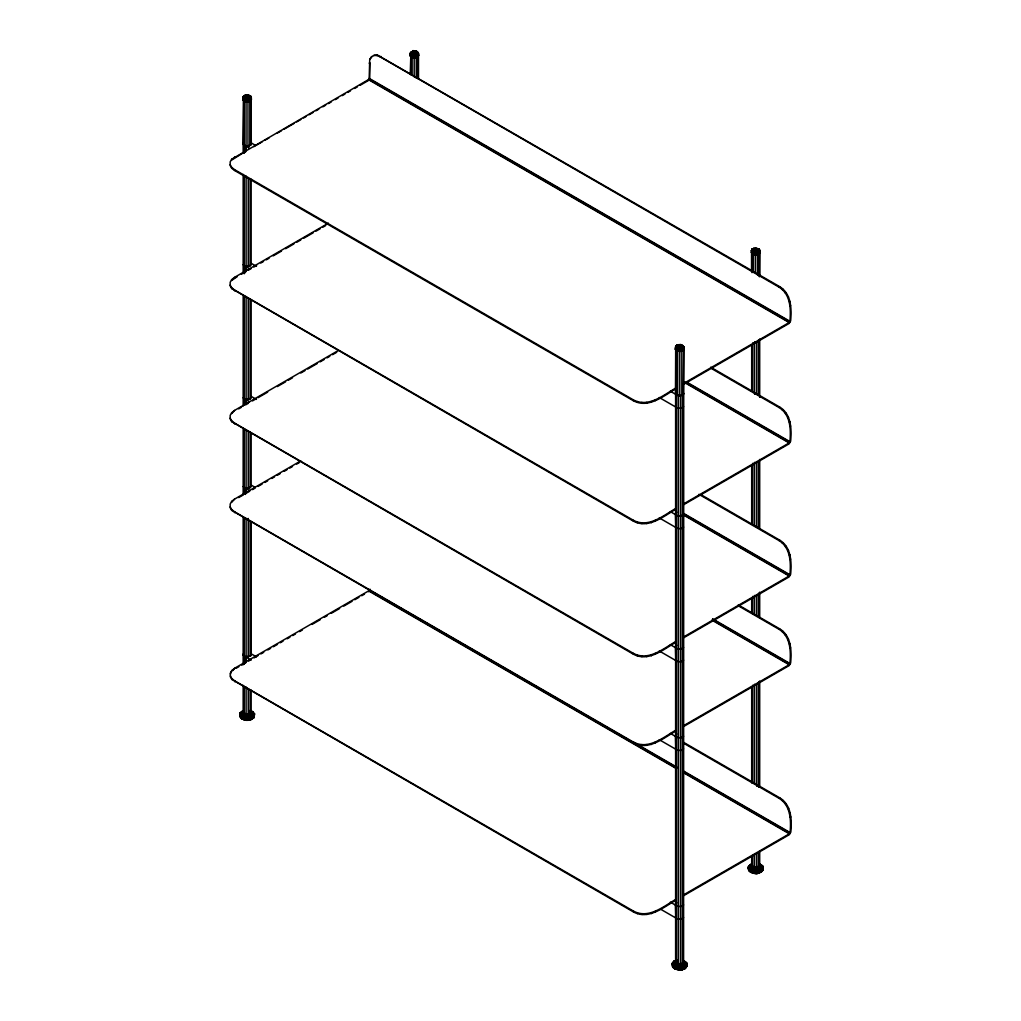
<?xml version="1.0" encoding="UTF-8"?>
<svg xmlns="http://www.w3.org/2000/svg" width="1021" height="1021" viewBox="0 0 1021 1021"><rect width="100%" height="100%" fill="white"/><g stroke="black" fill="none" stroke-linecap="round" stroke-linejoin="round"><path stroke-width="1.5" d="M243.164 516.741L243.164 655.278L246.099 656.962L248.243 656.962L251.166 655.278L251.166 521.514M244.236 517.813L244.236 664.275M246.099 518.426L246.099 661.723M250.094 656.35L250.094 520.991M251.166 654.04L251.166 521.871M244.581 101.13L246.623 101.628L247.707 94.979C254.318 96.459 250.26 105.303 249.418 97.263L247.707 94.979L243.828 95.936L242.998 97.084C241.569 101.538 247.758 102.572 250.528 100.671L251.396 99.42L250.4 100.734C240.114 105.993 245.78 92.643 251.089 96.574L251.166 144.369L250.094 145.441L246.099 146.054L243.164 144.369M679.042 346.31C677.574 342.928 684.415 344.753 682.985 347.255M245.538 96.816L245.602 95.132L251.051 96.472M676.272 348.544C681.862 353.266 685.716 345.111 680.216 345.443C676.144 348.748 678.238 354.172 683.1 349.922L683.445 348.978L682.143 350.828L680.152 351.313L675.506 349.259L675.8 346.081L679.054 344.639L683.776 346.744L683.508 349.795L680.152 351.313L676.221 350.254L675.379 349.08L675.711 346.145L679.042 344.651C678.314 350.586 683.432 354.504 683.776 346.744L682.858 345.545C680.369 345.545 672.648 349.31 678.046 351.135L676.566 350.356L675.66 347.816M681.913 969.567L682.245 968.099L679.195 964.092C673.094 974.302 690.324 969.452 686.482 962.599L684.504 962.165L684.236 960.825L682.96 960.965M749.682 870.9C746.338 869.19 749.057 864.902 752.337 864.953L751.035 864.876L750.371 866.714L751.06 870.9L756.995 869.815C763.772 877.001 742.841 872.878 754.072 867.25C750.039 866.625 745.828 871.194 751.635 872.457M752.03 272.645L752.03 253.629C750.792 250.464 760.3 246.942 759.318 250.924L759.445 253.463L757.952 254.318L755.846 254.778L752.235 253.68L751.43 252.315L751.979 249.405L755.553 248.09C762.177 248.792 760.032 256.833 753.715 254.497C753.166 251.817 756.765 246.993 759.267 249.252L759.93 250.553C759.19 255.544 760.709 250.541 757.837 254.318L755.834 254.791L752.107 253.629L752.209 251.243M759.139 249.201L753.472 248.473L753.638 250.745L755.834 252.774L755.846 254.778M240.79 717.01L242.156 718.771C246.572 722.409 256.82 719.282 248.792 714.113M411.629 57.048L412.331 53.717L411.106 52.007L412.969 51.178C417.934 54.407 415.624 61.171 410.353 56.002C407.341 50.271 422.822 52.211 417.487 56.87L411.654 57.138L413.645 57.699L415.815 57.559L411.705 57.176L410.353 56.002M677 346.808L677.076 345.111L680.216 345.443M760.415 865.374L760.403 864.328L759.05 864.442C771.097 866.28 752.719 880.268 754.685 869.854L750.792 868.029M250.464 711.165L252.966 711.828L252.876 713.334M682.947 969.21C686.839 969.337 685.461 965.496 682.972 964.628L682.245 968.099L674.958 967.436L674.281 963.237L674.945 961.399L676.566 960.825L672.226 963.53L672.214 964.577L672.737 967.193L675.213 969.108L672.609 966.81L672.328 963.454L675.915 960.595M759.292 249.341L755.553 248.103L751.979 249.405C749.146 253.846 756.638 256.399 759.445 253.463L759.956 252.136M244.989 101.028L243.394 100.198L243.802 97.684C241.99 99.981 244.172 100.773 242.998 97.084C247.018 90.601 247.861 103.261 250.528 100.671L250.834 98.284L251.306 143.846L249.303 145.799L245.436 145.914L245.436 152.257M242.156 718.771L241.364 717.253L245.155 713.896L244.53 719.958L248.32 720.188L254.025 717.521L254.165 716.193L252.327 714.445L252.889 711.777L251.306 711.752L254.535 713.87L253.54 715.849M418.533 53.985L418.214 52.569L418.559 55.581C417.729 58.133 415.419 50.616 411.246 51.867C408.642 53.871 410.582 57.674 413.658 57.687L415.828 57.47L411.744 57.176L410.582 55.032L411.233 53.858L410.289 54.93C411.221 57.903 409.332 53.768 411.08 53.577M675.213 969.108L674.958 967.436L684.261 965.764L684.925 963.467L686.482 962.599L686.993 965.93L685.308 968.342L682.092 969.733L685.308 968.342L686.852 966.325M748.712 870.275C751.992 873.682 757.569 873.657 761.513 871.449L760.364 869.228L761.015 866.944L762.585 866.076L763.095 869.407C763.134 872.47 752.796 874.882 761.398 871.819L762.955 869.803L762.687 867.174M684.504 962.165L687.005 964.985L685.436 967.04C683.075 969.963 668.793 968.712 674.281 963.237L677.051 962.382M239.909 716.665L240.19 712.99L242.003 712.939L239.884 715.134L241.441 717.138L247.363 716.768L248.256 720.29L253.667 717.75L254.446 713.794L252.327 714.445L250.936 716.602L247.363 716.768L244.53 718.439L241.441 717.138L242.003 712.939L243.394 711.229L242.526 711.152L242.794 711.943L240.165 713.092L240.28 716.946M417.091 53.271L417.053 51.599L415.075 51.088L410.416 54.304L413.671 55.67L415.751 55.568L415.917 54.075C424.111 51.356 403.218 48.702 418.342 52.722M680.905 964.577L683.687 961.731M753.421 867.722L751.903 866.727L751.609 864.455L753.09 866.689C752.349 868.59 757.939 869.356 757.186 867.059L759.79 865.195L759.56 863.97M675.979 388.746C663.561 395.867 648.475 408.911 633.326 400.704L234.549 170.469L231.69 168.197L230.184 165.53L230.184 161.88L231.69 159.212L368.441 79.638L369.181 78.375L369.717 59.563L371.274 56.934L374.426 55.108L377.489 55.07L779.661 286.633C791.364 293.703 791.747 308.801 790.637 320.862L789.169 323.389L682.883 384.764M755.834 252.774L755.553 248.103M412.803 52.16L412.969 51.178M249.992 100.645L251.115 98.156M673.771 961.591L676.923 960.174L673.771 961.591L673.783 962.535M749.886 866.012L749.912 864.94L752.005 864.06L748.329 866.995L748.699 869.33C751.979 872.751 757.569 872.725 761.526 870.505L763.07 868.348L759.088 866.025M243.151 713.117L243.304 710.833L243.585 713.283M243.33 713.258L243.368 711.905M250.553 713.705L251.255 711.318L250.387 710.182M250.387 711.037L251.255 712.16L250.783 713.705M751.954 249.494L753.549 248.46C757.391 248.409 757.135 255.786 759.305 253.54L759.318 250.924M369.717 78.911L369.908 62.74L369.181 63.162M676.157 900.012C663.739 907.133 648.641 920.176 633.492 911.97L231.869 679.463L230.363 676.795L230.363 673.145L231.869 670.478L234.715 668.219L368.619 590.904L369.347 589.64M369.883 590.176L370.087 589.219M682.883 383.909L789.169 322.547L789.909 321.283C791.007 309.223 790.637 294.125 778.934 287.067L380.157 56.831L376.762 55.491L373.699 55.53M682.883 504.31L789.169 442.948L789.909 441.672C791.007 429.624 790.637 414.513 778.934 407.456L711.318 368.428M682.883 637.385L789.169 576.023L789.909 574.746C791.007 562.699 790.637 547.588 778.934 540.53L698.9 494.33M682.883 726.097L789.169 664.735L789.909 663.459C791.007 651.411 790.637 636.3 778.934 629.242L738.91 606.142M683.049 895.175L789.348 833.812L790.075 832.549C791.186 820.501 790.803 805.39 779.1 798.333L683.891 743.365M753.689 254.395L757.595 254.28L759.535 252.481L757.863 254.433L759.305 253.54L759.292 251.038M675.685 347.931L675.468 393.506L676.106 394.693L679.769 395.803L683.266 394.514L683.738 393.315M683.508 349.795L678.569 351.147L676.566 350.356L675.825 348.059M677.995 349.31L682.194 349.105L683.674 346.668M683.419 349.846L680.165 351.288L683.368 349.858L683.828 348.429M411.744 57.176L415.56 57.521L417.883 55.81M249.609 714.636L251.026 712.543L249.443 714.585M250.86 98.756L250.209 100.696L248.716 101.475L251.268 99.586L250.464 98.603M758.386 871.819L761.513 870.428L763.07 868.348L759.062 868.105L758.335 871.564L751.06 870.9M417.615 56.831L415.56 57.521M748.699 869.33L754.532 871.934M417.104 56.78L418.38 55.759L418.368 54.304M759.496 865.042L759.713 866.255M243.279 98.322L244.581 99.445L248.779 99.764L251.332 97.722L249.366 96.701L243.279 98.322L246.61 99.803M683.47 960.493L683.687 962.573L682.615 963.977L682.819 962.854M758.514 867.403L758.909 866.331M239.756 715.325L244.083 714.024M672.188 963.633L673.873 961.45L676.923 960.174L673.783 961.514L672.226 963.53L673.873 961.45L676.566 960.825M242.96 97.174L245.602 95.132L242.96 97.174L243.955 95.872L247.197 95.732M676.106 348.097L675.557 349.271L676.77 350.318M678.059 349.131L677.319 346.732L679.22 345.417M676.247 348.659C673.618 345.085 680.573 349.744 681.671 347.255L683.611 346.655L682.934 345.583M753.728 252.685L757.927 252.595L759.93 250.553L757.939 252.71L753.702 252.8L751.584 250.541L753.524 248.448L751.494 250.617L759.739 250.362L759.267 252.455M683.266 394.514L683.738 348.952L683.598 965.126M675.468 393.506L675.928 392.306M752.107 251.932L751.979 249.405L753.447 248.562M410.212 53.054L410.557 54.177L416.389 52.518L416.951 51.573L415.062 51.05L413.645 57.699M751.456 250.719L752.12 249.341L755.349 248.882M752.235 253.68L751.928 251.064M244.491 718.567L251.881 718.005L254.165 716.193L251.881 717.929L248.32 718.669L249.89 715.338L254.05 715.989C250.885 719.524 245.231 719.741 241.364 717.253M757.761 249.622L757.71 250.809L756.051 251.485L752.26 251.677L751.647 250.515L753.638 250.745M757.595 254.28L759.828 252.327L757.978 250.183M751.584 250.541L752.12 249.341L759.356 251.6L757.939 252.71M681.058 964.603L678.991 964.781L678.952 963.709L675.736 962.216L677.319 964.245M751.43 252.315L751.954 251.166M759.93 250.553L757.927 252.595L755.846 252.825M685.014 968.508L685.972 966.67M758.003 873.044L761.104 871.985L762.585 870.083L762.559 867.62M255.071 145.135L250.924 142.749L250.656 145.033L246.993 146.131L244.951 145.761L243.036 143.642L243.674 98.105M251.268 99.586L248.779 101.462L250.4 100.734L244.823 101.105L248.754 101.36M243.036 143.642L243.674 142.468M410.225 74.367L410.863 54.177L410.863 74.775M417.857 77.328L418.023 54.355M759.19 275.989L759.369 251.421L759.369 276.768M328.417 223.152L234.549 277.342L231.69 279.614L230.184 282.281L230.184 285.931L231.69 288.598L633.326 521.093C648.475 529.312 663.561 516.256 675.979 509.147M338.079 350.65L234.549 410.416L231.69 412.688L230.184 415.356L230.184 419.006L231.69 421.673L633.326 654.167C648.475 662.374 663.561 649.33 675.979 642.209M300.799 460.879L234.549 499.129L231.69 501.4L230.184 504.068L230.184 507.718L231.69 510.385L633.326 742.88C648.475 751.099 663.561 738.043 675.979 730.934M230.363 674L231.869 670.478M372.001 56.5L369.717 59.563M417.487 56.87L418.329 54.419M683.445 348.978L683.1 349.922M243.075 712.058L245.678 713.921C244.887 715.517 248.754 715.912 247.809 714.049L249.775 713.551M249.366 96.701L250.911 96.408L251.243 97.633L248.767 99.65L251.37 97.825M676.298 348.263L676.068 349.322M251.243 97.633L250.375 98.731L243.879 95.885L243.368 98.233L244.695 99.152M678.429 968.457L682.27 968.227L685.385 966.874L686.98 964.883L685.385 966.874L682.283 968.355M763.07 868.348L761.475 870.351L758.335 871.564L761.424 870.275L762.981 868.258L761.475 870.351L758.373 871.704L761.513 870.428L763.108 868.463M749.873 865.055L751.967 864.174C749.567 863.843 746.593 869.866 749.976 864.915L751.992 864.085M748.419 866.931L750.371 866.714L748.814 869.126L748.419 866.931L749.912 864.94L751.035 864.876M246.635 99.624L244.976 97.403L246.227 95.846M246.623 99.675L248.728 99.522L251.179 97.608L243.419 98.195M674.958 967.436L676.247 965.751L678.595 966.377L677.97 963.786M682.819 963.709L677 964.054L675.519 961.82L676.387 959.855L675.519 960.978L675.979 963.365L676.783 961.31M676.03 962.293L676.387 960.697M675.774 962.216L676.591 961.157M682.411 963.939L683.177 962.943M758.718 867.442L759.79 865.195M682.972 964.628L686.878 964.794L685.333 966.798L682.245 968.099L685.385 966.874L687.005 964.985M762.074 870.147L761.104 871.985M762.585 870.083L761.398 871.819L758.195 873.21M243.93 97.863L243.623 99.114M686.98 964.883L685.385 966.874L682.27 968.227M242.934 98.769L243.802 97.684M410.289 54.93L411.106 53.705M411.233 53.858L410.48 56.168M415.751 55.568L418.406 53.794L418.163 52.556L416.389 52.518L415.049 51.063L412.905 51.19L415.062 51.05L417.079 51.688L412.892 51.267M418.508 53.883L417.615 55.134C414.73 57.776 402.631 52.467 415.828 55.861M417.589 55.019C410.889 58.006 411.195 53.13 416.989 51.561M253.182 717.763L251.549 719.435L248.18 720.099L254.025 717.521L254.574 713.973L252.889 711.777M243.164 264.758L246.099 266.455L250.094 265.83L251.166 264.758L251.166 179.211M243.164 397.833L246.099 399.53L250.094 398.905L251.166 397.833L251.166 299.612M243.164 486.545L246.099 488.242L250.094 487.617L251.166 486.545L251.166 432.687M675.608 394.029L676.681 395.101L680.675 395.714L683.598 394.029M683.598 406.703L680.675 408.387L676.681 407.775L675.608 406.703M675.608 513.193L676.681 512.121L675.468 513.869L675.838 527.474L659.285 517.915M683.598 514.431L680.675 516.115L676.681 515.503L675.608 514.431M683.598 527.104L680.675 528.789L676.681 528.176L675.608 527.104M675.608 646.267L676.681 645.195L675.468 646.944L675.838 660.549L659.285 650.99M683.598 647.505L680.675 649.19L676.681 648.577L675.608 647.505M683.598 660.179L680.675 661.863L676.681 661.251L675.608 660.179M675.608 734.98L676.681 733.908L675.468 735.656L675.838 749.261L659.285 739.715M683.598 736.218L680.675 737.902L676.681 737.29L675.608 736.218M683.598 748.891L680.675 750.575L676.681 749.963L675.608 748.891M675.608 903.7L676.681 902.628L675.468 904.389L675.838 917.994L660.664 909.239M683.598 904.938L680.675 906.635L676.681 906.01L675.608 904.938M683.598 917.611L680.675 919.308L676.681 918.683L675.608 917.611M415.917 54.075L413.671 55.67L411.769 55.16M243.075 712.913L245.87 714.904L243.955 713.194M241.454 718.669L244.861 719.907M368.619 591.759L369.347 591.108M754.545 871.794L756.995 869.815L760.364 869.228L759.062 868.105M678.442 968.329L680.905 966.338L680.522 964.015L685.333 966.798L684.517 964.551M679.042 344.651L675.685 346.234L679.054 344.639L675.711 346.145L677.127 345.111C681.198 344.651 681.722 352.271 683.547 349.693L680.165 351.198M683.496 347.995L680.152 349.476L683.521 348.097M244.21 152.218L231.69 160.067L231.69 159.212M237.306 276.602L231.69 280.456L231.69 279.614M232.814 670.567L234.715 668.219M254.05 715.989L251.804 717.763L248.32 718.669M254.152 717.138L251.791 719.307L248.32 720.188M253.667 717.75L251.23 719.32M752.209 251.715L753.792 252.506M752.081 253.527L754.021 254.344M418.431 55.747L418.24 54.521M754.43 249.098L753.421 250.183L752.12 249.341M676.106 394.693L675.928 347.944L675.468 349.156L676.106 350.331L679.769 351.441L683.266 350.165M757.952 254.318L759.458 253.387M376.762 55.491L377.489 55.07M380.157 56.831L380.884 56.41M253.872 146.641L262.155 141.855M264.911 140.26L269.059 137.873M277.342 133.087L281.477 130.701M284.234 129.105L293.908 123.528M296.664 121.933L300.799 119.534M303.569 117.951L306.326 116.356M309.082 114.76L313.23 112.361M315.987 110.766L318.743 109.183M322.891 106.784L325.648 105.189M328.417 103.593L331.174 102.011M335.309 99.611L338.079 98.016M342.214 95.629L344.983 94.034M347.74 92.439L350.497 90.843M354.644 88.457L357.401 86.862M360.158 85.266L368.441 80.493M241.441 274.202L244.21 272.607M248.345 270.22L251.115 268.625M253.872 267.03L256.628 265.434M260.776 263.048L263.533 261.453M266.29 259.857L269.059 258.262M273.194 255.875L281.477 251.089M285.625 248.703L293.908 243.917M296.664 242.334L300.799 239.935M303.569 238.34L313.23 232.762M315.987 231.167L320.135 228.781M322.891 227.185L325.648 225.59M238.684 408.872L241.441 407.277M245.589 404.89L248.345 403.295M252.493 400.908L255.25 399.313M258.007 397.718L267.668 392.141M277.342 386.563L285.625 381.777M288.381 380.182L292.517 377.796M300.799 373.01L304.947 370.623M307.704 369.028L317.365 363.45M320.135 361.855L324.27 359.456M327.026 357.861L329.796 356.278M332.552 354.683L336.7 352.283M238.684 497.584L242.832 495.198M245.589 493.602L249.724 491.216M252.493 489.621L255.25 488.025M258.007 486.43L262.155 484.043M264.911 482.448L267.668 480.853M271.816 478.466L274.572 476.871M277.342 475.276L280.099 473.68M284.234 471.294L287.003 469.698M289.76 468.103L292.517 466.508M296.664 464.108L299.421 462.526M778.934 287.067L779.661 286.633M782.316 289.645L783.056 289.211M785.379 293.206L786.106 292.785M787.804 297.417L788.544 296.983M789.373 301.846L790.101 301.425M789.909 306.07L790.637 305.649M230.184 164.687L231.69 167.355L234.549 169.626L633.326 399.849C648.475 408.068 663.561 395.012 675.979 387.903M236.093 668.257L238.863 666.675M241.62 665.079L245.767 662.68M248.524 661.085L251.281 659.502M254.05 657.907L258.185 655.508M260.942 653.912L263.712 652.33M267.847 649.93L270.616 648.335M273.373 646.74L277.508 644.353M280.277 642.758L283.034 641.162M287.169 638.776L289.938 637.181M292.695 635.585L295.452 633.99M299.6 631.603L302.356 630.008M312.018 624.431L320.3 619.645M324.448 617.258L327.205 615.663M331.353 613.276L339.636 608.49M343.771 606.104L352.054 601.318M354.81 599.723L358.958 597.336M361.715 595.741L364.484 594.145M778.934 407.456L779.661 407.034C791.364 414.092 791.747 429.203 790.637 441.251L789.169 443.79L682.883 505.153M782.316 410.034L783.056 409.612M785.379 413.607L786.106 413.186M787.804 417.806L788.544 417.385M789.373 422.247L790.101 421.826M789.909 426.472L790.637 426.051M230.184 285.089L231.69 287.756L234.549 290.015L633.326 520.251C648.475 528.457 663.561 515.414 675.979 508.292M778.934 540.53L779.661 540.109C791.364 547.167 791.747 562.277 790.637 574.325L789.169 576.865L682.883 638.227M782.316 543.108L783.056 542.687M785.379 546.682L786.106 546.248M787.804 550.881L788.544 550.459M789.373 555.309L790.101 554.888M789.909 559.546L790.637 559.125M230.184 418.163L231.69 420.818L234.549 423.09L633.326 653.325C648.475 661.531 663.561 648.488 675.979 641.367M778.934 629.242L779.661 628.821C791.364 635.879 791.747 650.99 790.637 663.037L789.169 665.577L682.883 726.939M782.316 631.82L783.056 631.399M785.379 635.394L786.106 634.973M787.804 639.593L788.544 639.172M789.373 644.034L790.101 643.613M789.909 648.258L790.637 647.837M633.326 742.88L633.326 742.037C648.475 750.244 663.561 737.2 675.979 730.079M779.1 798.333L779.84 797.899C791.543 804.969 791.926 820.067 790.816 832.128L789.348 834.655L683.049 896.03M782.494 800.911L783.222 800.49M785.557 804.471L786.285 804.05M787.982 808.683L788.71 808.249M789.539 813.112L790.28 812.69M790.075 817.336L790.816 816.915M230.363 675.953L231.869 678.62L234.715 680.892L633.492 911.115C648.641 919.334 663.739 906.278 676.157 899.169M672.724 965.649L676.885 964.041M243.036 99.292L244.951 101.411L250.656 100.671L250.656 145.033M410.225 55.351L412.139 57.47L417.857 56.742M752.03 253.629L755.527 254.918L759.19 253.808M685.423 967.972L682.232 969.631L678.455 969.861M415.764 57.572L416.989 57.023M248.792 101.373L250.541 100.594M248.767 99.65L251.332 97.722L248.728 99.522M758.909 867.174L756.995 868.041L758.858 867.365M680.994 964.654L682.768 963.888M681.875 346.693L675.583 347.28L675.864 346.081L683.343 347.855L680.139 349.284L678.991 347.982M249.775 714.394L245.678 714.764M247.771 715.108L249.724 714.572M251.881 718.95L244.478 719.626L241.352 718.312M680.165 351.288L681.773 350.688M677.025 345.149L682.96 345.672M675.8 346.081L677.319 346.732M672.328 963.454L674.281 963.237M249.418 97.263L243.151 96.995L244.976 97.403M412.331 53.717L413.671 55.67L415.777 55.619L411.642 55.453M753.09 866.689L757.186 867.059M757.186 867.901L752.081 866.842M757.161 868.08L755.055 868.207L755.055 867.186M678.952 963.709L681.084 963.582M678.429 969.529L682.283 969.286M413.645 51.867L415.764 52.084M415.075 54.368L412.956 54.151M415.815 55.747L411.667 55.325M672.609 966.81L673.579 967.423M245.678 713.921L247.809 714.049M676.234 961.488L673.873 961.45L674.69 962.165M678.238 350.956L680.075 351.096M753.894 254.433L755.821 254.586M245.436 272.658L245.436 266.315L249.303 266.187L251.294 264.273L250.924 263.15L256.45 266.328M245.436 404.137L245.436 399.39L249.303 399.262L251.294 397.348L250.924 396.225L256.45 399.402M245.436 494.445L245.436 488.102L249.303 487.974L251.294 486.06L250.924 484.937L255.071 487.323M245.436 663.165L245.436 656.835L250.707 655.89L250.924 653.67L256.45 656.848M756.969 251.281L759.279 251.536L759.803 250.375L757.927 252.595L759.279 251.536L757.837 252.417L756.051 251.485M248.103 98.246L250.375 98.731L248.716 99.458L247.133 98.361M249.762 97.135L249.749 95.566L247.72 94.991M244.568 101.041L246.699 101.436M751.073 872.432L754.545 873.325M679.029 964.692L677.038 964.232L677 963.211M674.894 968.61L678.595 969.771M674.983 968.967L678.506 969.95M672.214 964.577L673.235 965.509M250.247 712.377L252.391 713.105M679.973 348.008L682.066 348.825L681.671 347.255M250.834 710.922L252.966 711.828M250.898 711.037L252.991 711.918M245.091 716.525L241.939 714.279M678.033 349.182L675.532 347.306M678.021 351.147L675.557 349.271M249.226 716.525L251.804 717.763L251.549 715.44M369.181 78.375L789.909 321.283M369.079 78.859L789.807 321.755M368.811 79.319L789.539 322.228M368.441 79.638L789.169 322.547M710.667 367.203L779.661 407.034M686.444 381.943L789.909 441.672M686.354 382.428L789.807 442.157M684.695 382.096L789.539 442.616M684.338 382.416L789.169 442.948M245.436 145.914L249.583 148.313M670.325 391.222L675.838 394.412L675.838 407.085L659.285 397.526M701.006 494.7L779.661 540.109M683.687 513.423L789.909 574.746M683.585 513.908L789.807 575.231M683.317 514.367L789.539 575.691M682.96 514.699L789.169 576.023M245.436 266.315L249.583 268.702M670.325 511.623L675.838 514.801M738.26 604.93L779.661 628.821M712.658 618.866L789.909 663.459M712.556 619.339L789.807 663.944M713.666 620.602L789.539 664.403M711.931 620.13L789.169 664.735M245.436 399.39L249.583 401.776M670.325 644.698L675.838 647.876M245.436 488.102L249.583 490.488M670.325 733.41L675.838 736.588M683.24 742.139L779.84 797.899M230.184 506.875L231.69 509.543L234.549 511.802L676.961 767.243M683.866 771.225L790.075 832.549M369.257 590.125L676.872 767.715M683.764 771.697L789.986 833.021M368.989 590.585L676.604 768.188M683.496 772.17L789.718 833.493M368.619 590.904L676.234 768.507M683.126 772.489L789.348 833.812M245.436 656.835L250.962 660.013M670.325 902.13L675.838 905.321M243.228 100.032L244.683 101.168M674.69 964.551L676.247 965.751M762.674 866.127L760.339 864.289L761.015 866.944M760.415 864.417L762.7 866.229M686.61 962.765L684.325 960.94M672.597 965.866L674.881 967.678M749.976 864.915L750.792 865.642M756.625 867.493L761.424 870.275L760.607 868.016M748.814 868.82L748.304 868.054M243.955 95.872L244.925 96.829M250.324 711.267L251.192 712.377M239.795 715.211L241.339 717.367M241.747 718.848L239.769 716.27L240.28 712.939L242.488 711.178L242.449 712.237M417.474 54.866L416.389 52.518M675.838 394.412L676.681 391.719L675.608 392.791L675.608 965.126M675.468 406.141L675.838 407.085M675.468 526.542L675.838 527.474M675.468 659.617L675.838 660.549M675.468 748.329L675.838 749.261M675.468 917.062L675.838 917.994M677.127 345.111L677.523 346.17M759.318 865.234L759.535 866.382M672.724 965.343L673.094 967.423M243.381 98.986L243.47 99.943M759.828 252.621L759.828 276.385M759.701 339.036L759.701 397.309M759.701 459.437L759.701 529.146M759.701 592.154L759.701 617.858M759.701 681.02L759.701 786.476M759.701 851.182L759.701 868.59M758.629 339.763L758.629 395.204M758.629 461.747L758.629 528.278M758.629 593.227L758.629 616.99M758.629 682.092L758.629 787.191M758.629 852.241L758.629 868.08M757.62 254.65L757.62 275.236M756.765 341.958L756.765 394.246M756.765 462.36L756.765 527.308M756.765 595.434L756.765 616.033M756.765 684.3L756.765 786.221M756.765 852.867L756.765 868.705M755.527 254.918L755.527 272.339M754.621 341.958L754.621 394.246M754.621 462.36L754.621 525.726M754.621 595.434L754.621 614.451M754.621 684.3L754.621 783.03M754.621 854.449L754.621 868.705M753.485 254.548L753.485 271.969M752.771 342.928L752.771 392.038M752.771 463.33L752.771 525.113M752.771 596.404L752.771 613.825M752.771 685.282L752.771 782.418M752.771 855.419L752.771 868.08M751.698 345.021L751.698 391.311M751.698 465.423L751.698 524.386M751.698 598.497L751.698 613.098M751.698 687.388L751.698 782.941M751.698 855.93L751.698 868.59M751.558 252.429L751.558 271.433M682.526 395.101L682.526 964.615M681.824 351.071L681.824 395.433M680.675 395.714L680.675 965.228M679.769 351.441L679.769 395.803M678.531 395.714L678.531 965.228M677.689 351.173L677.689 395.535M676.681 395.101L676.681 964.615M655.444 911.115L655.444 911.97M655.278 399.849L655.278 400.704M655.278 520.251L655.278 521.093M655.278 653.325L655.278 654.167M655.278 742.037L655.278 742.88M651.513 912.774L651.513 913.616M651.347 401.508L651.347 402.351M651.347 521.897L651.347 522.739M651.347 654.972L651.347 655.814M651.347 743.684L651.347 744.526M646.906 913.629L646.906 914.484M646.727 402.363L646.727 403.218M646.727 522.765L646.727 523.607M646.727 655.839L646.727 656.682M646.727 744.551L646.727 745.394M642.043 913.629L642.043 914.484M641.864 402.363L641.864 403.218M641.864 522.765L641.864 523.607M641.864 655.839L641.864 656.682M641.864 744.551L641.864 745.394M637.423 912.774L637.423 913.616M637.244 401.508L637.244 402.351M637.244 521.897L637.244 522.739M637.244 654.972L637.244 655.814M637.244 743.684L637.244 744.526M633.492 911.115L633.492 911.97M633.326 399.849L633.326 400.704M633.326 520.251L633.326 521.093M633.326 653.325L633.326 654.167M418.495 55.555L418.495 79.319M416.274 57.572L416.274 78.17M414.181 57.84L414.181 76.856M412.139 57.47L412.139 74.903M251.166 690.119L251.166 715.466M250.094 178.701L250.094 265.83M250.094 299.102L250.094 398.905M250.094 432.177L250.094 487.617M250.094 689.609L250.094 714.942M249.086 101.513L249.086 145.863M248.243 177.743L248.243 266.455M248.243 298.132L248.243 399.53M248.243 431.207L248.243 488.242M248.243 518.426L248.243 656.962M248.243 688.639L248.243 715.568M246.993 101.781L246.993 146.131M246.099 146.054L246.099 150.802M246.099 176.148L246.099 271.203M246.099 296.549L246.099 404.278M246.099 429.624L246.099 492.99M246.099 687.056L246.099 715.568M244.951 101.411L244.951 145.761M244.236 145.441L244.236 153.354M244.236 175.535L244.236 273.756M244.236 295.937L244.236 405.248M244.236 429.011L244.236 493.96M244.236 686.444L244.236 716.538M243.496 100.492L243.496 144.854M243.164 143.131L243.164 152.627M243.164 174.463L243.164 273.028M243.164 294.865L243.164 406.103M243.164 427.939L243.164 494.815M243.164 654.04L243.164 664.786M243.164 685.372L243.164 715.466M234.549 156.953L234.549 157.796M234.549 169.626L234.549 170.469M234.549 277.342L234.549 278.197M234.549 290.015L234.549 290.87M234.549 410.416L231.69 413.531L231.69 412.688M234.549 423.09L234.549 423.932M234.549 499.129L231.69 502.243L231.69 501.4M234.549 511.802L234.549 512.657M234.715 680.892L234.715 681.734M231.869 678.62L231.869 679.463M231.69 167.355L231.69 168.197M231.69 287.756L231.69 288.598M231.69 420.818L231.69 421.673M231.69 509.543L231.69 510.385M411.004 56.168L413.709 57.597L410.582 55.032L411.004 56.168M752.005 251.255L751.558 252.493L752.094 251.332M242.449 711.216L240.165 713.092L242.449 711.216M254.14 716.078C246.508 720.392 245.359 720.571 254.14 716.078M752.668 253.616L752.132 252.595L752.668 253.616"/></g></svg>
